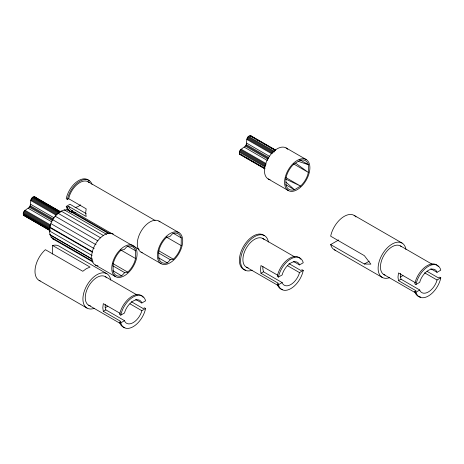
<?xml version="1.0" encoding="UTF-8"?>
<svg xmlns="http://www.w3.org/2000/svg" width="464" height="464" viewBox="0 0 464 464"><rect width="100%" height="100%" fill="white"/><g stroke="black" fill="none" stroke-linecap="round" stroke-linejoin="round"><path stroke-width="0.7" d="M135.627 250.815A16.53 9.547 -60 0 0 127.148 246.419L124.155 249.586L121.098 250.09A16.53 9.547 -60 0 0 113.048 264.526L113.21 271.423A16.53 9.547 -60 0 0 121.69 275.819L124.683 272.652L127.733 272.142A16.53 9.547 -60 0 0 134.688 261.626L135.558 258.518L135.627 250.815L127.519 246.135M181.262 237.887A16.53 9.547 -60 0 0 172.782 233.491L169.783 236.657L166.733 237.162A16.53 9.547 -60 0 0 158.682 251.598L158.845 258.494A16.53 9.547 -60 0 0 167.318 262.891L170.317 259.724L173.368 259.214A16.53 9.547 -60 0 0 180.322 248.698L181.192 245.589L181.262 237.887L173.153 233.206M50.095 230.683L23.908 215.563C21.106 211.294 27.881 209.096 29.893 206.544C31.094 203.528 29.609 196.562 34.713 196.852L60.9 211.973M264.921 168.861L239.981 154.46C237.174 150.191 243.954 147.993 245.966 145.447C247.167 142.425 245.682 135.459 250.78 135.749L275.72 150.15M105.316 304.645L105.125 306.431L105.821 309.877L124.526 320.676L125.083 321.906A13.224 7.639 -60 0 0 141.282 312.556L141.839 310.677L145.603 308.502L144.437 307.829L143.179 308.554L131.283 301.687M262.966 266.574L262.775 268.36L263.471 271.8L282.176 282.599L282.733 283.835A13.224 7.639 -60 0 0 298.932 274.479L299.489 272.6L303.253 270.431L302.087 269.752L300.829 270.477L288.933 263.61M400.577 273.377L400.322 275.761L401.018 279.2L419.723 290L420.28 291.235A13.224 7.639 -60 0 0 436.479 281.88L437.036 280.001L440.8 277.832L439.628 277.153L438.376 277.878L427.106 271.37M68.718 210.035C56.045 207.437 43.326 229.523 52.792 238.856L92.91 262.015M89.326 180.989A18.183 10.498 -60 0 0 76.543 181.969A18.183 10.498 -60 0 0 66.213 198.737L67.384 199.416L68.637 198.691L69.681 195.182A16.53 9.547 -60 0 1 89.076 182.514M72.204 211.984A18.183 10.498 -60 0 1 66.213 206.428L69.977 204.253L86.188 213.614M66.213 206.428L67.384 207.101L68.637 206.376L86.171 216.502L85.649 212.959L86.171 208.812L68.637 198.691M120.222 313.403L103.315 303.636L102.788 307.783L103.315 311.327L105.821 309.877M120.762 315.16L124.526 312.985L125.083 311.112A13.224 7.639 -60 0 1 141.282 301.757L141.839 302.992L145.603 300.817A18.183 10.498 -60 0 0 133.185 296.983A18.183 10.498 -60 0 0 120.762 315.16L119.59 314.488A18.183 10.498 -60 0 1 130.338 297.407A18.183 10.498 -60 0 1 143.15 297.302M124.874 327.63A18.183 10.498 -60 0 1 119.59 322.173L120.849 321.448L103.315 311.327M119.59 322.173L120.762 322.845L124.526 320.676M277.872 275.326L260.965 265.565L260.437 269.706L260.965 273.25L263.471 271.8M335.379 250.247A19.836 11.455 -60 0 1 330.664 244.58L338.668 239.958M278.412 277.083L282.176 274.914L282.733 273.035A13.224 7.639 -60 0 1 298.932 263.685L299.489 264.915L303.253 262.746A18.183 10.498 -60 0 0 290.835 258.912A18.183 10.498 -60 0 0 278.412 277.083L277.246 276.411A18.183 10.498 -60 0 1 287.987 259.33A18.183 10.498 -60 0 1 300.8 259.231M282.524 289.553A18.183 10.498 -60 0 1 277.246 284.096L278.499 283.371L260.965 273.25M277.246 284.096L278.412 284.774L282.176 282.599M330.664 244.58L364.327 264.016L369.257 261.174M415.419 282.727L398.506 272.965L397.984 277.107L398.506 280.65L401.018 279.2M415.959 284.484L419.723 282.315L420.28 280.436A13.224 7.639 -60 0 1 436.479 271.08L437.036 272.316L440.8 270.147A18.183 10.498 -60 0 0 428.376 266.313A18.183 10.498 -60 0 0 415.959 284.484L414.787 283.811A18.183 10.498 -60 0 1 425.534 266.73A18.183 10.498 -60 0 1 438.347 266.632M420.778 297.053A18.183 10.498 -60 0 1 414.787 291.496L416.046 290.771L398.506 280.65M414.787 291.496L415.959 292.175L419.723 290M257.079 139.913L258.547 140.366M41.006 201.016L42.479 201.469M24.992 215.661L23.908 215.563M32.376 219.924L30.902 219.466M364.327 264.016L370.864 264.149L364.327 255.635L330.664 236.193A19.836 11.455 -60 0 1 342.02 217.831A19.836 11.455 -60 0 1 355.981 216.955M239.981 154.46L240.48 154.616M247.863 158.879L246.732 157.83M52.792 238.856L54.607 239.412M298.207 161.304L308.444 164.737L308.374 172.446L307.51 175.554A16.53 9.547 -60 0 1 300.556 186.07L294.507 189.747A16.53 9.547 -60 0 1 286.027 185.351L285.87 178.454A16.53 9.547 -60 0 1 293.915 164.018L299.964 160.341A16.53 9.547 -60 0 1 308.444 164.737L299.715 159.697M285.836 179.11L300.556 186.07L285.592 177.434M286.079 147.929L306.188 159.535A17.91 10.341 -60 0 1 300.51 187.276A17.91 10.341 -60 0 1 285 178.321A17.91 10.341 -60 0 1 306.188 159.535M250.282 135.598L275.483 150.145M249.696 135.656L275.262 150.411M248.443 136.375L274.63 151.496M247.863 136.996L274.044 152.111M293.41 163.804L308.374 172.446L295.614 163.16M247.358 137.727L272.925 152.488M246.976 138.527L272.536 153.288M246.732 139.339L271.672 153.741M246.651 143.138L269.717 156.461M246.338 144.669L268.784 157.627M245.966 145.447L268.412 158.404M245.485 146.154L267.925 159.111M244.313 147.187L267.38 160.509M241.065 149.159L266.005 163.56M240.48 149.773L266.046 164.534M354.131 215.383L402.062 243.055M239.981 150.51L265.541 165.265M239.598 151.31L265.159 166.071M239.354 152.122L264.915 166.883M400.409 245.92L432.344 264.358M239.354 153.572L264.915 168.328M239.598 154.106L264.799 168.658M285.778 184.707L294.507 189.747L285.836 182.039M430.801 268.72L437.036 272.316M268.175 178.942L288.283 190.553M424.566 272.803L437.036 280.001M383.873 274.555L415.814 292.993M334.289 249.748L382.22 277.42M262.862 238.519L294.797 256.957M293.254 261.319L299.489 264.915M287.645 265.762L299.489 272.6M246.326 267.154L278.267 285.592M158.897 221.073L179.005 232.679A17.91 10.341 -60 0 1 173.327 260.42A17.91 10.341 -60 0 1 157.818 251.465A17.91 10.341 -60 0 1 179.005 232.679M88.067 181.766L155.08 220.458M166.228 236.953L181.192 245.589M158.41 250.577L173.368 259.214M158.468 252.886L170.317 259.724M158.595 257.851L167.318 262.891M71.537 210.401L139.171 249.452M71.833 211.665L110.067 233.746M140.992 252.091L161.095 263.697M66.903 209.473L108.901 233.723M64.084 209.751L106.708 234.361M61.057 211.039L103.681 235.648M34.208 196.695L60.656 211.967M33.628 196.753L59.815 211.874M33.002 197.02L59.81 212.5M32.376 197.478L59.183 212.959M31.79 198.093L100.659 237.858M120.594 249.881L135.558 258.518M31.291 198.83L57.472 213.945M30.902 199.63L57.089 214.751M30.665 200.442L56.225 215.203M55.21 216.224L97.84 240.833M30.578 204.241L54.271 217.918M30.264 205.772L53.337 219.089M29.893 206.544L96.042 244.737M29.412 207.257L52.478 220.574M28.24 208.29L51.933 221.972M50.936 223.631L94.186 248.605M24.992 210.262L50.559 225.023M24.412 210.876L50.593 225.997M23.908 211.613L50.095 226.728M49.892 227.14L92.516 251.749M112.775 263.506L127.733 272.142M23.525 212.413L92.394 252.172M23.281 213.225L50.089 228.706M23.2 213.997L50.008 229.477M112.833 265.814L124.683 272.652M23.281 214.675L50.089 230.15M23.525 215.209L49.973 230.48M49.41 230.886L92.034 255.496M112.961 270.779L121.69 275.819M49.764 234.552L92.394 259.161M49.892 234.825L91.889 259.074M50.936 237.133L92.933 261.377M95.358 265.019L115.461 276.625M106.865 273.731L58.934 246.059A19.836 11.455 -60 0 0 52.647 245.497L52.647 254.028M52.647 245.497L90.051 267.096L86.42 268.639L82.795 271.283L45.385 249.69A19.836 11.455 -60 0 0 35.293 267.792A19.836 11.455 -60 0 0 40.182 280.923M105.212 276.59L137.147 295.034M135.604 299.39L141.839 302.992M129.995 303.839L141.839 310.677M88.676 305.225L120.617 323.669M39.098 280.418L87.023 308.09M250.78 135.749L251.407 136.642M34.713 196.852L35.096 197.212M68.637 206.376L69.681 208.678A16.53 9.547 -60 0 0 72.686 210.905M270.094 179.655A17.91 10.341 -60 0 1 268.175 158.265A17.91 10.341 -60 0 1 287.657 149.234M402.955 275.454A13.224 7.639 -60 0 1 400.27 277.049M440.8 277.832A18.183 10.498 -60 0 1 428.376 296.009A18.183 10.498 -60 0 1 415.959 292.175M389.702 277.594A19.836 11.455 -60 0 1 378.137 267.38A19.836 11.455 -60 0 1 391.326 244.54A19.836 11.455 -60 0 1 405.954 249.446M385.021 275.053A16.53 9.547 -60 0 1 383.873 255.461A16.53 9.547 -60 0 1 401.412 246.662M142.233 252.631A17.91 10.341 -60 0 1 140.992 231.408A17.91 10.341 -60 0 1 159.987 221.879M67.384 199.416A18.183 10.498 -60 0 1 79.472 181.436A18.183 10.498 -60 0 1 92.034 184.44M75.835 212.5A18.183 10.498 -60 0 1 67.384 207.101M80.579 204.85A13.224 7.639 -60 0 1 75.058 207.454M107.758 306.13A13.224 7.639 -60 0 1 105.073 307.719M145.603 308.502A18.183 10.498 -60 0 1 133.185 326.679A18.183 10.498 -60 0 1 120.762 322.845M94.505 308.27A19.836 11.455 -60 0 1 82.94 298.05A19.836 11.455 -60 0 1 96.129 275.21A19.836 11.455 -60 0 1 110.757 280.117M90.451 305.886A16.53 9.547 -60 0 1 88.676 286.137A16.53 9.547 -60 0 1 106.668 277.803M97.979 265.826A17.91 10.341 -60 0 1 94.262 246.407A17.91 10.341 -60 0 1 113.262 234.001M133.371 245.607A17.91 10.341 -60 0 1 127.96 273.11A17.91 10.341 -60 0 1 112.056 265.089A17.91 10.341 -60 0 1 132.768 245.305M303.253 270.431A18.183 10.498 -60 0 1 290.835 288.608A18.183 10.498 -60 0 1 278.412 284.774M252.155 270.193A19.836 11.455 -60 0 1 240.59 259.979A19.836 11.455 -60 0 1 253.779 237.139A19.836 11.455 -60 0 1 268.407 242.046M245.787 270.158A19.836 11.455 -60 0 1 242.997 247.347A19.836 11.455 -60 0 1 264.323 235.671M248.101 267.809A16.53 9.547 -60 0 1 246.326 248.06A16.53 9.547 -60 0 1 264.318 239.726"/></g></svg>
